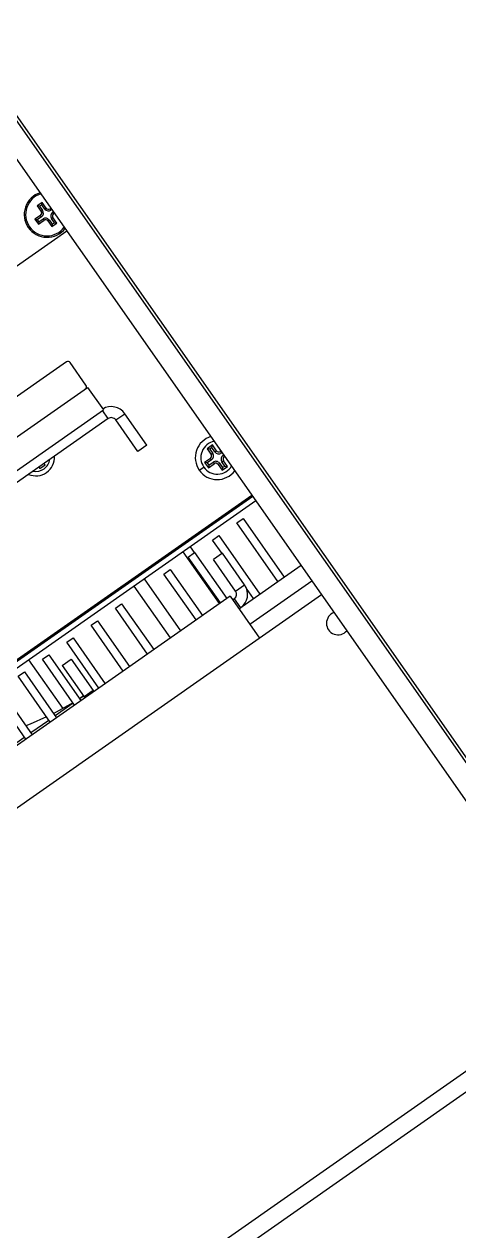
# Model space of a CAD drawing. Header units: millimetres. Extents: x 152904052 to 153933663, y 538271515 to 539240469.
# Drawn here: x 153353457.2 to 153353536.3, y 538946993.9 to 538947213.4 of the extents above; entities that cross this region are included whole.
import ezdxf

# ---------------------------------------------------------------- set-up
doc = ezdxf.new("R2010")
doc.units = ezdxf.units.MM
doc.layers.add('POWR', color=5, linetype='Continuous')

msp = doc.modelspace()

# ---------------------------------------------------------------- linework, layer by layer
at = {"layer": 'POWR', "color": 7}
for p, q in [((153353252.1, 538946823.02), (153354096.65, 538947414.38)), ((153353253.88, 538946820.49), (153354098.43, 538947411.84)), ((153353563.99, 538947041.41), (153353377.35, 538947307.97)), ((153353377.76, 538947308.25), (153353564.4, 538947041.7)), ((153353560.72, 538947039.12), (153353374.08, 538947305.67)), ((153353460.51, 538947181), (153353459.61, 538947180.37)), ((153353460.44, 538947180.58), (153353460.04, 538947180.3)), ((153353460.44, 538947180.58), (153353460.51, 538947181)), ((153353460.98, 538947179.8), (153353460.44, 538947180.58)), ((153353461.23, 538947179.98), (153353460.51, 538947181)), ((153353460.21, 538947178.65), (153353459.18, 538947177.94)), ((153353459.61, 538947180.37), (153353460.33, 538947179.35)), ((153353460.04, 538947180.3), (153353459.61, 538947180.37)), ((153353460.38, 538947178.4), (153353459.61, 538947177.86)), ((153353460.04, 538947180.3), (153353460.58, 538947179.53)), ((153353460.38, 538947178.4), (153353460.21, 538947178.65)), ((153353460.58, 538947179.53), (153353460.33, 538947179.35)), ((153353460.98, 538947179.8), (153353461.23, 538947179.98)), ((153353462.09, 538947179.97), (153353461.93, 538947179.86)), ((153353462.1, 538947179.61), (153353461.93, 538947179.86)), ((153353462.27, 538947179.72), (153353462.1, 538947179.61)), ((153353462.38, 538947179.21), (153353462.55, 538947179.32)), ((153353462.38, 538947179.21), (153353462.56, 538947178.96)), ((153353462.56, 538947178.96), (153353462.72, 538947179.07)), ((153353458.19, 538947176.57), (153353457.98, 538947176.43)), ((153353459.18, 538947177.94), (153353459.81, 538947177.04)), ((153353459.61, 538947177.86), (153353459.18, 538947177.94)), ((153353459.61, 538947177.86), (153353459.89, 538947177.46)), ((153353459.81, 538947177.04), (153353460.84, 538947177.75)), ((153353459.89, 538947177.46), (153353459.81, 538947177.04)), ((153353459.89, 538947177.46), (153353460.66, 538947178)), ((153353460.66, 538947178), (153353460.84, 538947177.75)), ((153353461.79, 538947177.81), (153353461.53, 538947177.63)), ((153353461.53, 538947177.63), (153353462.25, 538947176.61)), ((153353461.79, 538947177.81), (153353462.33, 538947177.03)), ((153353462.18, 538947178.08), (153353462.44, 538947178.26)), ((153353462.72, 538947177.31), (153353462.18, 538947178.08)), ((153353462.25, 538947176.61), (153353463.15, 538947177.24)), ((153353462.33, 538947177.03), (153353462.25, 538947176.61)), ((153353462.33, 538947177.03), (153353462.72, 538947177.31)), ((153353463.15, 538947177.24), (153353462.44, 538947178.26)), ((153353462.72, 538947177.31), (153353463.15, 538947177.24)), ((153353414.41, 538947140.42), (153353464.99, 538947175.84)), ((153353464.91, 538947151.98), (153353441.15, 538947135.34)), ((153353468.47, 538947147.76), (153353465.61, 538947151.85)), ((153353444.19, 538947130.14), (153353468.76, 538947147.35)), ((153353468.76, 538947147.35), (153353471.63, 538947143.25)), ((153353447.05, 538947126.04), (153353471.63, 538947143.25)), ((153353472.5, 538947141.66), (153353448.25, 538947124.69)), ((153353472.5, 538947141.66), (153353471.46, 538947143.14)), ((153353473.89, 538947141.42), (153353475.53, 538947142.56)), ((153353477.9, 538947135.68), (153353473.89, 538947141.42)), ((153353479.54, 538947136.83), (153353475.53, 538947142.56)), ((153353479.54, 538947136.83), (153353477.9, 538947135.68)), ((153353491.47, 538947136.88), (153353490.49, 538947136.19)), ((153353491.38, 538947136.39), (153353491.47, 538947136.88)), ((153353492.22, 538947135.82), (153353491.47, 538947136.88)), ((153353491.11, 538947134.43), (153353490.05, 538947133.69)), ((153353490.49, 538947136.19), (153353491.23, 538947135.13)), ((153353490.98, 538947136.11), (153353490.49, 538947136.19)), ((153353491.38, 538947136.39), (153353490.98, 538947136.11)), ((153353490.98, 538947136.11), (153353491.52, 538947135.33)), ((153353491.31, 538947134.14), (153353491.11, 538947134.43)), ((153353491.52, 538947135.33), (153353491.23, 538947135.13)), ((153353491.93, 538947135.61), (153353491.38, 538947136.39)), ((153353491.93, 538947135.61), (153353492.22, 538947135.82)), ((153353493.04, 538947135.78), (153353492.91, 538947135.69)), ((153353493.11, 538947135.41), (153353492.91, 538947135.69)), ((153353493.24, 538947135.49), (153353493.11, 538947135.41)), ((153353493.4, 538947135), (153353493.52, 538947135.08)), ((153353493.4, 538947135), (153353493.6, 538947134.71)), ((153353493.6, 538947134.71), (153353493.72, 538947134.8)), ((153353459.88, 538947132.83), (153353460.05, 538947132.58)), ((153353460.05, 538947132.58), (153353461.04, 538947133.27)), ((153353461.04, 538947133.27), (153353460.86, 538947133.52)), ((153353489.08, 538947132.28), (153353489.9, 538947132.85)), ((153353490.05, 538947133.69), (153353490.73, 538947132.7)), ((153353490.54, 538947133.6), (153353490.05, 538947133.69)), ((153353491.31, 538947134.14), (153353490.54, 538947133.6)), ((153353490.54, 538947133.6), (153353490.82, 538947133.19)), ((153353490.73, 538947132.7), (153353491.8, 538947133.45)), ((153353490.82, 538947133.19), (153353490.73, 538947132.7)), ((153353490.82, 538947133.19), (153353491.6, 538947133.74)), ((153353491.6, 538947133.74), (153353491.8, 538947133.45)), ((153353492.78, 538947133.53), (153353492.5, 538947133.33)), ((153353492.5, 538947133.33), (153353493.24, 538947132.26)), ((153353492.78, 538947133.53), (153353493.33, 538947132.75)), ((153353493.19, 538947133.81), (153353493.48, 538947134.01)), ((153353493.73, 538947133.04), (153353493.19, 538947133.81)), ((153353493.24, 538947132.26), (153353494.22, 538947132.95)), ((153353493.33, 538947132.75), (153353493.24, 538947132.26)), ((153353493.33, 538947132.75), (153353493.73, 538947133.04)), ((153353494.22, 538947132.95), (153353493.48, 538947134.01)), ((153353493.73, 538947133.04), (153353494.22, 538947132.95)), ((153353452.17, 538947095.2), (153353498.66, 538947127.75)), ((153353498.83, 538947127.51), (153353452.34, 538947094.96)), ((153353499.4, 538947126.69), (153353452.92, 538947094.14)), ((153353495.93, 538947122.67), (153353497.08, 538947123.47)), ((153353497.08, 538947123.47), (153353504.53, 538947112.82)), ((153353503.39, 538947112.02), (153353495.93, 538947122.67)), ((153353491.51, 538947119.57), (153353492.65, 538947120.37)), ((153353493.23, 538947117.11), (153353491.51, 538947119.57)), ((153353492.65, 538947120.37), (153353500.11, 538947109.72)), ((153353492.77, 538947108), (153353486.17, 538947117.42)), ((153353487.08, 538947116.47), (153353488.23, 538947117.28)), ((153353488.23, 538947117.28), (153353487.48, 538947118.34)), ((153353488.23, 538947117.28), (153353494.08, 538947108.92)), ((153353493.31, 538947117.17), (153353491.67, 538947116.02)), ((153353497.32, 538947111.44), (153353493.31, 538947117.17)), ((153353492.93, 538947108.12), (153353487.08, 538947116.47)), ((153353495.69, 538947110.29), (153353491.67, 538947116.02)), ((153353496.3, 538947107.06), (153353507.6, 538947114.97)), ((153353485.72, 538947103.07), (153353479.13, 538947112.49)), ((153353482.66, 538947113.38), (153353483.81, 538947114.18)), ((153353488.51, 538947105.02), (153353482.66, 538947113.38)), ((153353483.81, 538947114.18), (153353489.66, 538947105.82)), ((153353483.84, 538947101.75), (153353477.24, 538947111.17)), ((153353495.69, 538947110.29), (153353497.32, 538947111.44)), ((153353498.96, 538947108.92), (153353497.68, 538947110.75)), ((153353498.28, 538947104.23), (153353509.58, 538947112.15)), ((153353201.9, 538946892.98), (153353511.33, 538947109.65)), ((153353494.69, 538947109.35), (153353273.52, 538946954.49)), ((153353494.69, 538947109.35), (153353500.03, 538947101.73)), ((153353495.15, 538947108.7), (153353495.44, 538947108.9)), ((153353495.44, 538947108.9), (153353496.59, 538947107.26)), ((153353473.81, 538947107.18), (153353474.96, 538947107.98)), ((153353479.66, 538947098.83), (153353473.81, 538947107.18)), ((153353474.96, 538947107.98), (153353480.81, 538947099.63)), ((153353469.39, 538947104.08), (153353470.54, 538947104.89)), ((153353475.24, 538947095.73), (153353469.39, 538947104.08)), ((153353470.54, 538947104.89), (153353476.39, 538947096.53)), ((153353464.97, 538947100.99), (153353466.11, 538947101.79)), ((153353466.11, 538947101.79), (153353471.96, 538947093.43)), ((153353470.82, 538947092.63), (153353464.97, 538947100.99)), ((153353464.29, 538947088.92), (153353458.1, 538947097.76)), ((153353460.54, 538947097.89), (153353461.69, 538947098.69)), ((153353466.39, 538947089.53), (153353460.54, 538947097.89)), ((153353461.69, 538947098.69), (153353467.54, 538947090.34)), ((153353464.15, 538947096.75), (153353465.79, 538947097.9)), ((153353465.79, 538947097.9), (153353469.8, 538947092.16)), ((153353456.12, 538947094.79), (153353457.27, 538947095.6)), ((153353457.27, 538947095.6), (153353463.12, 538947087.24)), ((153353464.15, 538947096.75), (153353468.16, 538947091.02)), ((153353461.97, 538947086.44), (153353456.12, 538947094.79)), ((153353457.55, 538947083.34), (153353451.7, 538947091.7)), ((153353452.84, 538947092.5), (153353458.69, 538947084.14)), ((153353468.04, 538947091.19), (153353467.28, 538947090.7)), ((153353468.05, 538947091.18), (153353467.31, 538947090.67)), ((153353469.8, 538947092.16), (153353468.16, 538947091.02)), ((153353468.16, 538947091.02), (153353468.28, 538947090.86)), ((153353466.16, 538947089.86), (153353462.89, 538947087.57)), ((153353461.74, 538947086.76), (153353458.46, 538947084.47)), ((153353457.32, 538947083.67), (153353454.04, 538947081.37))]:
    msp.add_line(p, q, dxfattribs=at)
at = {"layer": 'POWR', "color": 7, "flags": 128}
for points in [[(153353469.8, 538947092.16), (153353469.93, 538947092.02), (153353469.93, 538947092.01)], [(153353466.09, 538947089.96), (153353465.66, 538947089.7), (153353462.51, 538947087.97)], [(153353461.31, 538947087.38), (153353458.31, 538947086.07), (153353457.55, 538947085.77)]]:
    msp.add_lwpolyline(points, dxfattribs=at)
at = {"layer": 'POWR', "color": 7}
for centre, radius, start, end in [((153353461.38, 538947178.81), 4.15, 107.47, 215), ((153353461.38, 538947178.81), 3.9, 106.3061, 215), ((153353459.92, 538947179.06), 0.5, 305, 35), ((153353459.92, 538947179.06), 0.807, 305, 35), ((153353461.64, 538947180.27), 0.807, 215, 305), ((153353461.64, 538947180.27), 0.5, 215, 305), ((153353462.85, 538947178.55), 0.807, 125, 215), ((153353462.85, 538947178.55), 0.5, 125, 215), ((153353461.38, 538947178.81), 4.15, 215, 322.53), ((153353461.38, 538947178.81), 3.9, 215, 323.6939), ((153353461.12, 538947177.34), 0.807, 35, 125), ((153353461.12, 538947177.34), 0.5, 35, 125), ((153353465.2, 538947151.57), 0.5, 35, 125), ((153353468.06, 538947147.47), 0.5, 305, 35), ((153353473.07, 538947140.84), 3, 35, 121.1774), ((153353473.07, 538947140.84), 1, 35, 125), ((153353492.36, 538947134.57), 4, 106.79, 215), ((153353492.36, 538947134.57), 3, 100.3757, 215), ((153353459.34, 538947134.65), 3.4, 246.9657, 3.0343), ((153353490.82, 538947134.84), 0.5, 305, 35), ((153353490.82, 538947134.84), 0.851, 305, 35), ((153353492.63, 538947136.1), 0.851, 215, 305), ((153353492.63, 538947136.1), 0.5, 215, 305), ((153353493.89, 538947134.3), 0.851, 125, 215), ((153353493.89, 538947134.3), 0.5, 125, 215), ((153353459.34, 538947134.65), 2.6, 258.8131, 351.1869), ((153353492.36, 538947134.57), 4, 215, 323.21), ((153353492.36, 538947134.57), 3, 215, 329.6243), ((153353492.09, 538947133.04), 0.851, 35, 125), ((153353492.09, 538947133.04), 0.5, 35, 125), ((153353494.87, 538947109.72), 1, 305, 35), ((153353494.87, 538947109.72), 3, 305, 35), ((153353514.32, 538947104.42), 2.1, 109.8169, 320.1831)]:
    msp.add_arc(centre, radius, start, end, dxfattribs=at)

doc.saveas('drawing.dxf')
